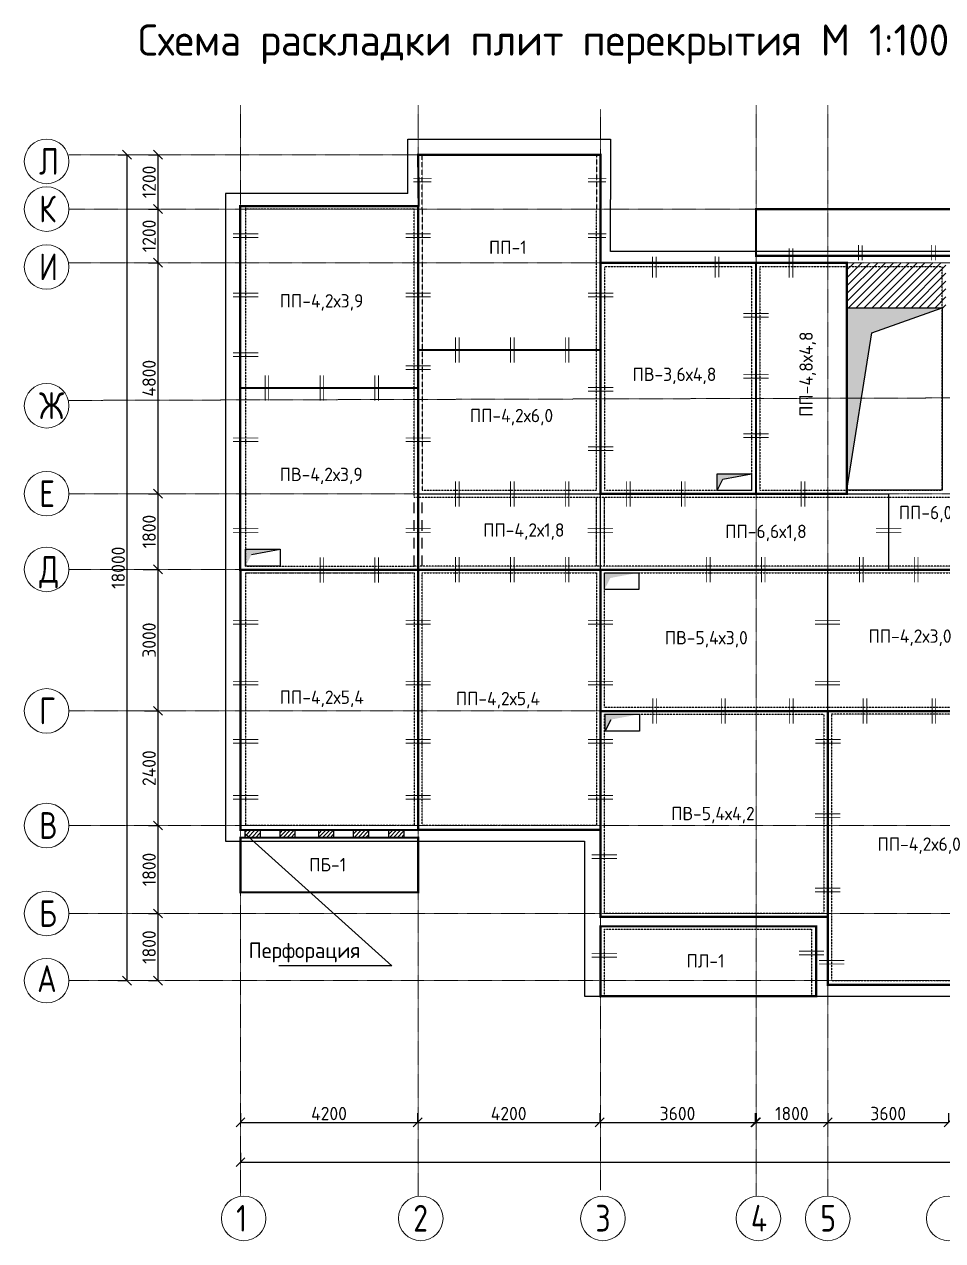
# Model space of a CAD drawing. Header units: inches. Extents: x -2431 to 214825, y 3 to 92804.
# Drawn here: x -2431 to 18181, y 40418 to 67725 of the extents above; entities that cross this region are included whole.
import ezdxf

# ---------------------------------------------------------------- set-up
doc = ezdxf.new("R2010")
doc.units = ezdxf.units.IN
doc.header["$MEASUREMENT"] = 0
for name, pattern in [('HIDDEN', [0.375, 0.25, -0.125]), ('Линия сетки', [22.225, 12.7, -3.175, 3.175, -3.175]), ('Сверху', [3.96875, 2.38125, -1.5875])]:
    doc.linetypes.add(name, pattern=pattern)
doc.layers.add('S-GRID-IDEN', color=250, linetype='Continuous', lineweight=9)
doc.layers.add('Балясины', color=7, linetype='Continuous', lineweight=9)
doc.layers.add('Фундамент', color=30, linetype='Continuous')
doc.styles.add('GOST-2.304_Type-B', font='GOST_Common.ttf')
doc.styles.get("Standard").update_dxf_attribs({"font": 'arial.ttf'})
doc.styles.add('Чертеж250', font='', dxfattribs={"height": 250})
doc.styles.add('Чертежный', font='GOST_Common.ttf', dxfattribs={"height": 150})
doc.styles.get('Чертеж250').set_extended_font_data('GOST type B')
doc.dimstyles.new('ГОСТ', dxfattribs={"dimtxt": 300, "dimasz": 200, "dimexe": 0.18, "dimexo": 0.0625, "dimgap": 50, "dimtad": 1, "dimtoh": 1, "dimdec": 0, "dimzin": 0, "dimdsep": 46, "dimtxsty": 'GOST-2.304_Type-B', "dimblk": 'OBLIQUE', "dimcen": 0.09, "dimadec": 0, "dimazin": 0, "dimtfac": 1, "dimtdec": 0, "dimtofl": 0, "dimtmove": 0, "dimatfit": 3, "dimldrblk": 'NONE', "dimfxl": 1, "dimtolj": 1, "dimtzin": 0, "dimarcsym": 0})

# ---------------------------------------------------------------- blocks, each defined once
blk = doc.blocks.new('Ось сетки - Заголовок сетки - Окружность 5 мм-117399-Уровень 3')
at = {"layer": 'S-GRID-IDEN'}
blk.add_circle((0, 0), 5, dxfattribs=at)
blk = doc.blocks.new('_Oblique')
at = {"color": 0, "linetype": 'ByBlock', "lineweight": -2}
blk.add_line((-0.5, -0.5), (0.5, 0.5), dxfattribs=at)
blk = doc.blocks.new('*D186')
at = {"color": 0, "lineweight": -2, "transparency": 16777216}
for p, q in [((2421, 43284), (2421, 43072)), ((6396, 43284), (6396, 43072)), ((2421, 43072), (6396, 43072))]:
    blk.add_line(p, q, dxfattribs=at)
at = {"layer": 'Defpoints', "color": 0, "transparency": 16777216}
for p in [(2421, 43284), (6396, 43284), (6396, 43072)]:
    blk.add_point(p, dxfattribs=at)
at = {"color": 0, "lineweight": -2, "transparency": 16777216, "xscale": 200, "yscale": 200, "zscale": 200, "rotation": 180}
blk.add_blockref('_Oblique', (2421, 43072), dxfattribs=at)
at = {"color": 0, "lineweight": -2, "transparency": 16777216, "xscale": 200, "yscale": 200, "zscale": 200}
blk.add_blockref('_Oblique', (6396, 43072), dxfattribs=at)
at = {"color": 0, "transparency": 16777216, "insert": (4408, 43272), "char_height": 300, "width": 922.94, "attachment_point": 5, "style": 'GOST-2.304_Type-B'}
blk.add_mtext('\\A1;4200', dxfattribs=at)
blk = doc.blocks.new('_None')
blk = doc.blocks.new('*D187')
at = {"color": 0, "lineweight": -2, "transparency": 16777216}
for p, q in [((6396, 43284), (6396, 43072)), ((10485, 43284), (10485, 43072)), ((6396, 43072), (10485, 43072))]:
    blk.add_line(p, q, dxfattribs=at)
at = {"layer": 'Defpoints', "color": 0, "transparency": 16777216}
for p in [(6396, 43284), (10485, 43284), (10485, 43072)]:
    blk.add_point(p, dxfattribs=at)
at = {"color": 0, "lineweight": -2, "transparency": 16777216, "xscale": 200, "yscale": 200, "zscale": 200, "rotation": 180}
blk.add_blockref('_Oblique', (6396, 43072), dxfattribs=at)
at = {"color": 0, "lineweight": -2, "transparency": 16777216, "xscale": 200, "yscale": 200, "zscale": 200}
blk.add_blockref('_Oblique', (10485, 43072), dxfattribs=at)
at = {"color": 0, "transparency": 16777216, "insert": (8440, 43272), "char_height": 300, "width": 922.94, "attachment_point": 5, "style": 'GOST-2.304_Type-B'}
blk.add_mtext('\\A1;4200', dxfattribs=at)
blk = doc.blocks.new('*D188')
at = {"color": 0, "lineweight": -2, "transparency": 16777216}
for p, q in [((10485, 43284), (10485, 43072)), ((13975, 43284), (13975, 43072)), ((10485, 43072), (13975, 43072))]:
    blk.add_line(p, q, dxfattribs=at)
at = {"layer": 'Defpoints', "color": 0, "transparency": 16777216}
for p in [(10485, 43284), (13975, 43284), (13975, 43072)]:
    blk.add_point(p, dxfattribs=at)
at = {"color": 0, "lineweight": -2, "transparency": 16777216, "xscale": 200, "yscale": 200, "zscale": 200, "rotation": 180}
blk.add_blockref('_Oblique', (10485, 43072), dxfattribs=at)
at = {"color": 0, "lineweight": -2, "transparency": 16777216, "xscale": 200, "yscale": 200, "zscale": 200}
blk.add_blockref('_Oblique', (13975, 43072), dxfattribs=at)
at = {"color": 0, "transparency": 16777216, "insert": (12230, 43272), "char_height": 300, "width": 922.94, "attachment_point": 5, "style": 'GOST-2.304_Type-B'}
blk.add_mtext('\\A1;3600', dxfattribs=at)
blk = doc.blocks.new('*D189')
at = {"color": 0, "lineweight": -2, "transparency": 16777216}
for p, q in [((13992, 43284), (13992, 43072)), ((15603, 43284), (15603, 43072)), ((13992, 43072), (15603, 43072))]:
    blk.add_line(p, q, dxfattribs=at)
at = {"layer": 'Defpoints', "color": 0, "transparency": 16777216}
for p in [(13992, 43284), (15603, 43284), (15603, 43072)]:
    blk.add_point(p, dxfattribs=at)
at = {"color": 0, "lineweight": -2, "transparency": 16777216, "xscale": 200, "yscale": 200, "zscale": 200, "rotation": 180}
blk.add_blockref('_Oblique', (13992, 43072), dxfattribs=at)
at = {"color": 0, "lineweight": -2, "transparency": 16777216, "xscale": 200, "yscale": 200, "zscale": 200}
blk.add_blockref('_Oblique', (15603, 43072), dxfattribs=at)
at = {"color": 0, "transparency": 16777216, "insert": (14797, 43272), "char_height": 300, "width": 922.94, "attachment_point": 5, "style": 'GOST-2.304_Type-B'}
blk.add_mtext('\\A1;1800', dxfattribs=at)
blk = doc.blocks.new('*D191')
at = {"color": 0, "lineweight": -2, "transparency": 16777216}
for p, q in [((15603, 43284), (15603, 43072)), ((18316, 43284), (18316, 43072)), ((15603, 43072), (18316, 43072))]:
    blk.add_line(p, q, dxfattribs=at)
at = {"layer": 'Defpoints', "color": 0, "transparency": 16777216}
for p in [(15603, 43284), (18316, 43284), (18316, 43072)]:
    blk.add_point(p, dxfattribs=at)
at = {"color": 0, "lineweight": -2, "transparency": 16777216, "xscale": 200, "yscale": 200, "zscale": 200, "rotation": 180}
blk.add_blockref('_Oblique', (15603, 43072), dxfattribs=at)
at = {"color": 0, "lineweight": -2, "transparency": 16777216, "xscale": 200, "yscale": 200, "zscale": 200}
blk.add_blockref('_Oblique', (18316, 43072), dxfattribs=at)
at = {"color": 0, "transparency": 16777216, "insert": (16959, 43272), "char_height": 300, "width": 922.94, "attachment_point": 5, "style": 'GOST-2.304_Type-B'}
blk.add_mtext('\\A1;3600', dxfattribs=at)
blk = doc.blocks.new('*D198')
at = {"color": 0, "lineweight": -2, "transparency": 16777216}
for p, q in [((2421, 42393), (2421, 42181)), ((36831, 42573), (36831, 42181)), ((2421, 42181), (36831, 42181))]:
    blk.add_line(p, q, dxfattribs=at)
at = {"layer": 'Defpoints', "color": 0, "transparency": 16777216}
for p in [(2421, 42393), (36831, 42573), (36831, 42181)]:
    blk.add_point(p, dxfattribs=at)
at = {"color": 0, "lineweight": -2, "transparency": 16777216, "xscale": 200, "yscale": 200, "zscale": 200, "rotation": 180}
blk.add_blockref('_Oblique', (2421, 42181), dxfattribs=at)
at = {"color": 0, "lineweight": -2, "transparency": 16777216, "xscale": 200, "yscale": 200, "zscale": 200}
blk.add_blockref('_Oblique', (36831, 42181), dxfattribs=at)
at = {"color": 0, "transparency": 16777216, "insert": (19626, 42381), "char_height": 300, "width": 1153.68, "attachment_point": 5, "style": 'GOST-2.304_Type-B'}
blk.add_mtext('\\A1;37200', dxfattribs=at)
blk = doc.blocks.new('*D199')
at = {"color": 0, "lineweight": -2, "transparency": 16777216}
for p, q in [((358, 47763), (571, 47763)), ((570, 46256), (570, 47763)), ((358, 46256), (571, 46256))]:
    blk.add_line(p, q, dxfattribs=at)
at = {"layer": 'Defpoints', "color": 0, "transparency": 16777216}
for p in [(358, 47763), (570, 47763), (358, 46256)]:
    blk.add_point(p, dxfattribs=at)
at = {"color": 0, "lineweight": -2, "transparency": 16777216, "xscale": 200, "yscale": 200, "zscale": 200}
for p, rotation in [((570, 47763), 90), ((570, 46256), 270)]:
    blk.add_blockref('_Oblique', p, dxfattribs=dict(at, rotation=rotation))
at = {"color": 0, "transparency": 16777216, "insert": (370, 47009), "char_height": 300, "width": 922.94, "attachment_point": 5, "rotation": 90, "style": 'GOST-2.304_Type-B'}
blk.add_mtext('\\A1;1800', dxfattribs=at)
blk = doc.blocks.new('*D200')
at = {"color": 0, "lineweight": -2, "transparency": 16777216}
for p, q in [((358, 52312), (571, 52312)), ((570, 49738), (570, 52312)), ((358, 49738), (571, 49738))]:
    blk.add_line(p, q, dxfattribs=at)
at = {"layer": 'Defpoints', "color": 0, "transparency": 16777216}
for p in [(358, 52312), (570, 52312), (358, 49738)]:
    blk.add_point(p, dxfattribs=at)
at = {"color": 0, "lineweight": -2, "transparency": 16777216, "xscale": 200, "yscale": 200, "zscale": 200}
for p, rotation in [((570, 52312), 90), ((570, 49738), 270)]:
    blk.add_blockref('_Oblique', p, dxfattribs=dict(at, rotation=rotation))
at = {"color": 0, "transparency": 16777216, "insert": (370, 51025), "char_height": 300, "width": 922.94, "attachment_point": 5, "rotation": 90, "style": 'GOST-2.304_Type-B'}
blk.add_mtext('\\A1;2400', dxfattribs=at)
blk = doc.blocks.new('*D201')
at = {"color": 0, "lineweight": -2, "transparency": 16777216}
for p, q in [((358, 49738), (571, 49738)), ((570, 47763), (570, 49738)), ((358, 47763), (571, 47763))]:
    blk.add_line(p, q, dxfattribs=at)
at = {"layer": 'Defpoints', "color": 0, "transparency": 16777216}
for p in [(358, 49738), (570, 49738), (358, 47763)]:
    blk.add_point(p, dxfattribs=at)
at = {"color": 0, "lineweight": -2, "transparency": 16777216, "xscale": 200, "yscale": 200, "zscale": 200}
for p, rotation in [((570, 49738), 90), ((570, 47763), 270)]:
    blk.add_blockref('_Oblique', p, dxfattribs=dict(at, rotation=rotation))
at = {"color": 0, "transparency": 16777216, "insert": (370, 48751), "char_height": 300, "width": 922.94, "attachment_point": 5, "rotation": 90, "style": 'GOST-2.304_Type-B'}
blk.add_mtext('\\A1;1800', dxfattribs=at)
blk = doc.blocks.new('*D202')
at = {"color": 0, "lineweight": -2, "transparency": 16777216}
for p, q in [((358, 57188), (571, 57188)), ((570, 55488), (570, 57188)), ((268, 55488), (571, 55488))]:
    blk.add_line(p, q, dxfattribs=at)
at = {"layer": 'Defpoints', "color": 0, "transparency": 16777216}
for p in [(358, 57188), (570, 57188), (268, 55488)]:
    blk.add_point(p, dxfattribs=at)
at = {"color": 0, "lineweight": -2, "transparency": 16777216, "xscale": 200, "yscale": 200, "zscale": 200}
for p, rotation in [((570, 57188), 90), ((570, 55488), 270)]:
    blk.add_blockref('_Oblique', p, dxfattribs=dict(at, rotation=rotation))
at = {"color": 0, "transparency": 16777216, "insert": (370, 56338), "char_height": 300, "width": 922.94, "attachment_point": 5, "rotation": 90, "style": 'GOST-2.304_Type-B'}
blk.add_mtext('\\A1;1800', dxfattribs=at)
blk = doc.blocks.new('*D203')
at = {"color": 0, "lineweight": -2, "transparency": 16777216}
for p, q in [((358, 62373), (571, 62373)), ((570, 57188), (570, 62373)), ((358, 57188), (571, 57188))]:
    blk.add_line(p, q, dxfattribs=at)
at = {"layer": 'Defpoints', "color": 0, "transparency": 16777216}
for p in [(358, 62373), (570, 62373), (358, 57188)]:
    blk.add_point(p, dxfattribs=at)
at = {"color": 0, "lineweight": -2, "transparency": 16777216, "xscale": 200, "yscale": 200, "zscale": 200}
for p, rotation in [((570, 62373), 90), ((570, 57188), 270)]:
    blk.add_blockref('_Oblique', p, dxfattribs=dict(at, rotation=rotation))
at = {"color": 0, "transparency": 16777216, "insert": (370, 59780), "char_height": 300, "width": 922.94, "attachment_point": 5, "rotation": 90, "style": 'GOST-2.304_Type-B'}
blk.add_mtext('\\A1;4800', dxfattribs=at)
blk = doc.blocks.new('*D204')
at = {"color": 0, "lineweight": -2, "transparency": 16777216}
for p, q in [((358, 63577), (571, 63577)), ((570, 62373), (570, 63577)), ((358, 62373), (571, 62373))]:
    blk.add_line(p, q, dxfattribs=at)
at = {"layer": 'Defpoints', "color": 0, "transparency": 16777216}
for p in [(358, 63577), (570, 63577), (358, 62373)]:
    blk.add_point(p, dxfattribs=at)
at = {"color": 0, "lineweight": -2, "transparency": 16777216, "xscale": 200, "yscale": 200, "zscale": 200}
for p, rotation in [((570, 63577), 90), ((570, 62373), 270)]:
    blk.add_blockref('_Oblique', p, dxfattribs=dict(at, rotation=rotation))
at = {"color": 0, "transparency": 16777216, "insert": (370, 62975), "char_height": 300, "width": 922.94, "attachment_point": 5, "rotation": 90, "style": 'GOST-2.304_Type-B'}
blk.add_mtext('\\A1;1200', dxfattribs=at)
blk = doc.blocks.new('*D205')
at = {"color": 0, "lineweight": -2, "transparency": 16777216}
for p, q in [((358, 64796), (571, 64796)), ((570, 63577), (570, 64796)), ((358, 63577), (571, 63577))]:
    blk.add_line(p, q, dxfattribs=at)
at = {"layer": 'Defpoints', "color": 0, "transparency": 16777216}
for p in [(358, 64796), (570, 64796), (358, 63577)]:
    blk.add_point(p, dxfattribs=at)
at = {"color": 0, "lineweight": -2, "transparency": 16777216, "xscale": 200, "yscale": 200, "zscale": 200}
for p, rotation in [((570, 64796), 90), ((570, 63577), 270)]:
    blk.add_blockref('_Oblique', p, dxfattribs=dict(at, rotation=rotation))
at = {"color": 0, "transparency": 16777216, "insert": (370, 64187), "char_height": 300, "width": 922.94, "attachment_point": 5, "rotation": 90, "style": 'GOST-2.304_Type-B'}
blk.add_mtext('\\A1;1200', dxfattribs=at)
blk = doc.blocks.new('*D206')
at = {"color": 0, "lineweight": -2, "transparency": 16777216}
for p, q in [((-336, 64796), (-124, 64796)), ((-124, 46256), (-124, 64796)), ((-336, 46256), (-124, 46256))]:
    blk.add_line(p, q, dxfattribs=at)
at = {"layer": 'Defpoints', "color": 0, "transparency": 16777216}
for p in [(-336, 64796), (-124, 64796), (-336, 46256)]:
    blk.add_point(p, dxfattribs=at)
at = {"color": 0, "lineweight": -2, "transparency": 16777216, "xscale": 200, "yscale": 200, "zscale": 200}
for p, rotation in [((-124, 64796), 90), ((-124, 46256), 270)]:
    blk.add_blockref('_Oblique', p, dxfattribs=dict(at, rotation=rotation))
at = {"color": 0, "transparency": 16777216, "insert": (-324, 55526), "char_height": 300, "width": 1153.68, "attachment_point": 5, "rotation": 90, "style": 'GOST-2.304_Type-B'}
blk.add_mtext('\\A1;18000', dxfattribs=at)
blk = doc.blocks.new('*D207')
at = {"color": 0, "lineweight": -2, "transparency": 16777216}
for p, q in [((236, 55488), (571, 55488)), ((570, 52312), (570, 55488)), ((268, 52312), (571, 52312))]:
    blk.add_line(p, q, dxfattribs=at)
at = {"layer": 'Defpoints', "color": 0, "transparency": 16777216}
for p in [(236, 55488), (570, 55488), (268, 52312)]:
    blk.add_point(p, dxfattribs=at)
at = {"color": 0, "lineweight": -2, "transparency": 16777216, "xscale": 200, "yscale": 200, "zscale": 200}
for p, rotation in [((570, 55488), 90), ((570, 52312), 270)]:
    blk.add_blockref('_Oblique', p, dxfattribs=dict(at, rotation=rotation))
at = {"color": 0, "transparency": 16777216, "insert": (370, 53900), "char_height": 300, "width": 922.94, "attachment_point": 5, "rotation": 90, "style": 'GOST-2.304_Type-B'}
blk.add_mtext('\\A1;3000', dxfattribs=at)

msp = doc.modelspace()

# ---------------------------------------------------------------- hatches: boundary and pattern name
h = msp.add_hatch()
h.set_pattern_fill('ANSI31', color=256, scale=1000)
h.set_pattern_definition([(45, (-6289.9, 39006.24), (-88.38835, 88.38835), [])])
h.paths.add_polyline_path([(18170.39407, 62277.26653), (16031.1292, 62277.26653), (16031.1292, 61361.9838), (18170.39407, 61361.9838)], flags=17)
h.paths.add_polyline_path([(18255.74961, 62372.57606), (16031.1292, 62372.57606), (16031.1292, 62277.26653), (18170.39407, 62277.26653), (18170.39407, 61361.9838), (18255.74961, 61361.9838)])
h = msp.add_hatch(color=256)
h.dxf.hatch_style = 1
h.paths.add_polyline_path([(18170.39407, 61361.9838), (16031.1292, 61361.9838), (16031.1292, 57263.02832), (16595.25125, 60798.48086)])
h = msp.add_hatch(color=256)
h.dxf.hatch_style = 1
h.paths.add_polyline_path([(13891.55929, 57634.47074), (13118.85967, 57634.47074), (13118.85967, 57256.36818), (13250.7329, 57514.4816)])
h = msp.add_hatch(color=256)
h.dxf.hatch_style = 1
h.paths.add_polyline_path([(3309.25066, 55941.13088), (2536.55104, 55941.13088), (2536.55104, 55563.02832), (2668.42427, 55821.14174)])
h = msp.add_hatch(color=256)
h.dxf.hatch_style = 1
h.paths.add_polyline_path([(11362.86741, 55414.6755), (10590.16779, 55414.6755), (10590.16779, 55036.57294), (10722.04102, 55294.68636)])
h = msp.add_hatch(color=256)
h.dxf.hatch_style = 1
h.paths.add_polyline_path([(11378.93438, 52237.14543), (10606.23476, 52237.14543), (10606.23476, 51859.04286), (10738.10799, 52117.15628)])
h = msp.add_hatch()
h.set_pattern_fill('ANSI31', color=256, scale=500)
h.set_pattern_definition([(45, (-6289.895, 39006.243), (-44.19417, 44.19417), [])])
h.paths.add_polyline_path([(2860.46401, 49638.36906), (2526.68451, 49638.36906), (2526.68451, 49464.85953), (2860.46401, 49464.85953)])
h.paths.add_polyline_path([(3642.68014, 49638.36906), (3308.90065, 49638.36906), (3308.90065, 49464.85953), (3642.68014, 49464.85953)])
h.paths.add_polyline_path([(4511.52609, 49638.36906), (4177.7466, 49638.36906), (4177.7466, 49464.85953), (4511.52609, 49464.85953)])
h.paths.add_polyline_path([(5293.74223, 49638.36906), (4959.96273, 49638.36906), (4959.96273, 49464.85953), (5293.74223, 49464.85953)])
h.paths.add_polyline_path([(6086.84459, 49638.36906), (5753.06509, 49638.36906), (5753.06509, 49464.85953), (6086.84459, 49464.85953)])

# ---------------------------------------------------------------- linework, layer by layer
at = {"linetype": 'Сверху', "ltscale": 2}
msp.add_line((7685.01469, 64795.75543), (9226.11924, 64795.75543), dxfattribs=at)
for p, q in [((2086.55104, 63927.26653), (2086.55104, 55581.22637)), ((2415.60719, 63643.16351), (2413.51084, 59560.16405)), ((6408.31955, 63643.25191), (6408.31955, 57182.59308)), ((13991.60307, 57182.59308), (13991.60307, 62372.57606)), ((16595.25125, 60798.48086), (18170.39407, 61361.9838)), ((16031.1292, 57263.02832), (16595.25125, 60798.48086)), ((13250.7329, 57514.4816), (13891.55929, 57634.47074)), ((13118.85967, 57256.36818), (13250.7329, 57514.4816)), ((6408.31955, 57182.59308), (10502.21028, 57182.59308)), ((6408.31955, 57182.59308), (11688.31955, 57182.59308)), ((11688.31955, 57182.59308), (16968.31955, 57182.59308)), ((16031.1292, 57182.59308), (13991.60307, 57182.59308)), ((2668.42427, 55821.14174), (3309.25066, 55941.13088)), ((2086.55104, 55581.22637), (2086.55104, 49388.02832)), ((10606.23476, 51859.04286), (10738.10799, 52117.15628)), ((2526.68451, 49551.61429), (5820.58559, 46586.78843)), ((2086.55104, 49388.02832), (10140.16779, 49388.02832)), ((2420.93194, 49388.02832), (2420.93194, 48238.13561)), ((6408.31955, 48238.13561), (6408.31955, 49388.02832)), ((10140.16779, 49388.02832), (10140.16779, 45905.89953)), ((2420.93194, 48238.13561), (6408.31955, 48238.13561)), ((5820.58559, 46586.78843), (3279.28318, 46586.78843)), ((10140.16779, 45905.89953), (10590.16779, 45905.89953))]:
    msp.add_line(p, q)
at = {"linetype": 'Линия сетки', "ltscale": 0.05}
for p, q in [((2420.93194, 63643.16351), (2420.93194, 49638.36906)), ((6408.31955, 63643.16351), (6408.31955, 49638.36906)), ((28801.97248, 55488.02832), (2415.60719, 55488.02832))]:
    msp.add_line(p, q, dxfattribs=at)
at = {"linetype": 'Сверху'}
for p, q in [((6321.55104, 63577.26653), (2536.55104, 63577.26653)), ((10410.16779, 57263.02832), (10410.16779, 63577.26653)), ((6501.55104, 57263.02832), (10410.16779, 57263.02832)), ((2536.55104, 55413.02832), (2536.55104, 49738.02832)), ((6321.63854, 55413.02832), (6321.55104, 49738.02832)), ((6321.55104, 49738.02832), (2536.55104, 49738.02832))]:
    msp.add_line(p, q, dxfattribs=at)
at = {"linetype": 'HIDDEN'}
msp.add_line((6501.55104, 63577.26653), (6501.55104, 57263.02832), dxfattribs=at)
at = {"linetype": 'Сверху', "ltscale": 0.03}
msp.add_line((2536.55104, 55413.02832), (6321.63854, 55413.02832), dxfattribs=at)
for points in [[(6174.5802, 63927.26653), (6174.5802, 65145.75543), (10727.12985, 65145.75543), (10727.12985, 63789.71956)], [(19606.03725, 62627.26653), (10727.12985, 62627.26653), (10727.12985, 63789.71956)], [(15236.99916, 45905.89953), (19606.03725, 45905.89953)]]:
    msp.add_lwpolyline(points)
for points, const_width in [([(6420.79203, 63630.69103), (6408.31955, 64795.75543), (10501.38942, 64795.75543), (10502.21028, 63643.25191)], 50), ([(6297.53736, 64267.16377), (6708.75238, 64267.16377)], 20), ([(6297.53736, 64186.51098), (6705.56472, 64186.51098)], 20), ([(10218.36316, 64267.16377), (10629.57818, 64267.16377)], 20), ([(10218.36316, 64186.51098), (10626.39051, 64186.51098)], 20), ([(10502.21028, 57182.59308), (10502.21028, 63643.25191)], 50), ([(2252.70392, 63020.33283), (2820.39816, 63020.33283)], 20), ([(2252.70392, 62939.68005), (2820.39816, 62939.68005)], 20), ([(6124.47243, 63020.33283), (6692.16667, 63020.33283)], 20), ([(6124.47243, 62939.68005), (6692.16667, 62939.68005)], 20), ([(10218.36316, 63020.33283), (10629.57818, 63020.33283)], 20), ([(10218.36316, 62939.68005), (10626.39051, 62939.68005)], 20), ([(14735.46931, 62696.77611), (14735.46931, 62035.79562)], 20), ([(14816.12209, 62696.77611), (14816.12209, 62038.0392)], 20), ([(16292.44191, 62767.94249), (16292.44191, 62424.63425)], 20), ([(16373.09469, 62763.45608), (16373.09469, 62422.8402)], 20), ([(17935.09909, 62767.94249), (17935.09909, 62422.9002)], 20), ([(18015.75187, 62763.45608), (18015.75187, 62422.9002)], 20), ([(11669.45593, 62510.2665), (11669.45593, 62034.6742)], 20), ([(11750.10872, 62505.78008), (11750.10872, 62036.91779)], 20), ([(13076.51593, 62515.06268), (13076.51593, 62039.47039)], 20), ([(13157.16871, 62510.57627), (13157.16871, 62041.71397)], 20), ([(16031.1292, 61361.9838), (16031.1292, 62372.57606)], 50), ([(2252.70392, 61690.12407), (2820.39816, 61690.12407)], 20), ([(2252.70392, 61609.47129), (2820.39816, 61609.47129)], 20), ([(6124.47243, 61690.12407), (6692.16667, 61690.12407)], 20), ([(6124.47243, 61609.47129), (6692.16667, 61609.47129)], 20), ([(10218.36316, 61690.12407), (10786.0574, 61690.12407)], 20), ([(10218.36316, 61609.47129), (10786.0574, 61609.47129)], 20), ([(13707.75595, 61231.62589), (14275.45019, 61231.62589)], 20), ([(13707.75595, 61150.97311), (14275.45019, 61150.97311)], 20), ([(7247.38387, 60129.07537), (7247.38387, 60696.76962)], 20), ([(7328.03665, 60129.07537), (7328.03665, 60696.76962)], 20), ([(8480.74933, 60129.07537), (8480.74933, 60696.76962)], 20), ([(8561.40211, 60129.07537), (8561.40211, 60696.76962)], 20), ([(9710.81369, 60129.07537), (9710.81369, 60696.76962)], 20), ([(9791.46647, 60129.07537), (9791.46647, 60696.76962)], 20), ([(2252.70392, 60349.68375), (2820.39816, 60349.68375)], 20), ([(6408.31955, 57182.59308), (6408.31955, 60412.92249), (10502.21028, 60412.92249)], 50), ([(2252.70392, 60269.03097), (2820.39816, 60269.03097)], 20), ([(2973.28253, 59276.31693), (2973.28253, 59844.01117)], 20), ([(3053.93532, 59276.31693), (3053.93532, 59844.01117)], 20), ([(4206.64799, 59276.31693), (4206.64799, 59844.01117)], 20), ([(4287.30077, 59276.31693), (4287.30077, 59844.01117)], 20), ([(5436.71235, 59276.31693), (5436.71235, 59844.01117)], 20), ([(5517.36513, 59276.31693), (5517.36513, 59844.01117)], 20), ([(6124.47243, 60057.28297), (6692.16667, 60057.28297)], 20), ([(6124.47243, 59976.63019), (6692.16667, 59976.63019)], 20), ([(13707.75595, 59860.0927), (14275.45019, 59860.0927)], 20), ([(2413.51084, 59560.16405), (6408.31955, 59560.16405)], 50), ([(10218.36316, 59569.42197), (10786.0574, 59569.42197)], 20), ([(13707.75595, 59779.43991), (14275.45019, 59779.43991)], 20), ([(10218.36316, 59488.76919), (10786.0574, 59488.76919)], 20), ([(2252.70392, 58437.90637), (2820.39816, 58437.90637)], 20), ([(6124.47243, 58437.90637), (6692.16667, 58437.90637)], 20), ([(13707.75595, 58529.88394), (14275.45019, 58529.88394)], 20), ([(13707.75595, 58449.23116), (14275.45019, 58449.23116)], 20), ([(2252.70392, 58357.25359), (2820.39816, 58357.25359)], 20), ([(6124.47243, 58357.25359), (6692.16667, 58357.25359)], 20), ([(10218.36316, 58239.21322), (10786.0574, 58239.21322)], 20), ([(10218.36316, 58158.56043), (10786.0574, 58158.56043)], 20), ([(7247.38387, 56898.74596), (7247.38387, 57466.4402)], 20), ([(7328.03665, 56898.74596), (7328.03665, 57466.4402)], 20), ([(8480.74933, 56898.74596), (8480.74933, 57466.4402)], 20), ([(8561.40211, 56898.74596), (8561.40211, 57466.4402)], 20), ([(9710.81369, 56898.74596), (9710.81369, 57466.4402)], 20), ([(9791.46647, 56898.74596), (9791.46647, 57466.4402)], 20), ([(11088.13379, 56898.74596), (11088.13379, 57466.4402)], 20), ([(11168.78658, 56898.74596), (11168.78658, 57466.4402)], 20), ([(12318.19816, 56898.74596), (12318.19816, 57466.4402)], 20), ([(12398.85094, 56898.74596), (12398.85094, 57466.4402)], 20), ([(15006.36844, 56898.74596), (15006.36844, 57466.4402)], 20), ([(15087.02123, 56898.74596), (15087.02123, 57466.4402)], 20), ([(10496.93438, 57182.59308), (10496.93438, 55476.31351)], 30), ([(16031.1292, 57188.02832), (13991.60307, 57182.59308)], 50), ([(16968.31955, 57182.59308), (16968.31955, 55483.23147)], 30), ([(2252.70392, 56401.68541), (2820.39816, 56401.68541)], 20), ([(2252.70392, 56321.03263), (2820.39816, 56321.03263)], 20), ([(6124.47243, 56401.68541), (6692.16667, 56401.68541)], 20), ([(6124.47243, 56321.03263), (6692.16667, 56321.03263)], 20), ([(10213.08726, 56401.68541), (10780.7815, 56401.68541)], 20), ([(10213.08726, 56321.03263), (10780.7815, 56321.03263)], 20), ([(16684.47243, 56401.68541), (17252.16667, 56401.68541)], 20), ([(16684.47243, 56321.03263), (17252.16667, 56321.03263)], 20), ([(4206.64799, 55192.46639), (4206.64799, 55760.16063)], 20), ([(4287.30077, 55192.46639), (4287.30077, 55760.16063)], 20), ([(5436.71235, 55192.46639), (5436.71235, 55760.16063)], 20), ([(5517.36513, 55192.46639), (5517.36513, 55760.16063)], 20), ([(7247.38387, 55199.38435), (7247.38387, 55767.07859)], 20), ([(7328.03665, 55199.38435), (7328.03665, 55767.07859)], 20), ([(8480.74933, 55199.38435), (8480.74933, 55767.07859)], 20), ([(8561.40211, 55199.38435), (8561.40211, 55767.07859)], 20), ([(9710.81369, 55199.38435), (9710.81369, 55767.07859)], 20), ([(9791.46647, 55199.38435), (9791.46647, 55767.07859)], 20), ([(12883.52123, 55199.38435), (12883.52123, 55767.07859)], 20), ([(12964.17402, 55199.38435), (12964.17402, 55767.07859)], 20), ([(14113.5856, 55199.38435), (14113.5856, 55767.07859)], 20), ([(14194.23838, 55199.38435), (14194.23838, 55767.07859)], 20), ([(16316.2101, 55199.38435), (16316.2101, 55767.07859)], 20), ([(16396.86288, 55199.38435), (16396.86288, 55767.07859)], 20), ([(17546.27446, 55199.38435), (17546.27446, 55767.07859)], 20), ([(17626.92725, 55199.38435), (17626.92725, 55767.07859)], 20), ([(15596.69207, 55476.31351), (15596.69207, 52306.3775)], 30), ([(2252.70392, 54336.65646), (2820.39816, 54336.65646)], 20), ([(6124.47243, 54336.65646), (6692.16667, 54336.65646)], 20), ([(10217.5423, 54336.65646), (10785.23654, 54336.65646)], 20), ([(15312.84495, 54336.65646), (15880.53919, 54336.65646)], 20), ([(2252.70392, 54256.00368), (2820.39816, 54256.00368)], 20), ([(6124.47243, 54256.00368), (6692.16667, 54256.00368)], 20), ([(10217.5423, 54256.00368), (10785.23654, 54256.00368)], 20), ([(15312.84495, 54256.00368), (15880.53919, 54256.00368)], 20), ([(2252.70392, 52976.05853), (2820.39816, 52976.05853)], 20), ([(6124.47243, 52976.05853), (6692.16667, 52976.05853)], 20), ([(10217.5423, 52976.05853), (10785.23654, 52976.05853)], 20), ([(15312.84495, 52976.05853), (15880.53919, 52976.05853)], 20), ([(2252.70392, 52895.40575), (2820.39816, 52895.40575)], 20), ([(6124.47243, 52895.40575), (6692.16667, 52895.40575)], 20), ([(10217.5423, 52895.40575), (10785.23654, 52895.40575)], 20), ([(15312.84495, 52895.40575), (15880.53919, 52895.40575)], 20), ([(11673.62136, 52022.53038), (11673.62136, 52590.22462)], 20), ([(11754.27414, 52022.53038), (11754.27414, 52590.22462)], 20), ([(13221.12805, 52022.53038), (13221.12805, 52590.22462)], 20), ([(13301.78083, 52022.53038), (13301.78083, 52590.22462)], 20), ([(14747.24029, 52022.53038), (14747.24029, 52590.22462)], 20), ([(14827.89307, 52022.53038), (14827.89307, 52590.22462)], 20), ([(16397.34011, 52022.53038), (16397.34011, 52590.22462)], 20), ([(16477.99289, 52022.53038), (16477.99289, 52590.22462)], 20), ([(17944.8468, 52022.53038), (17944.8468, 52590.22462)], 20), ([(18025.49959, 52022.53038), (18025.49959, 52590.22462)], 20), ([(2252.70392, 51667.79158), (2820.39816, 51667.79158)], 20), ([(6124.47243, 51667.79158), (6692.16667, 51667.79158)], 20), ([(10217.5423, 51667.79158), (10785.23654, 51667.79158)], 20), ([(15321.01264, 51667.79158), (15888.70688, 51667.79158)], 20), ([(2252.70392, 51587.13879), (2820.39816, 51587.13879)], 20), ([(6124.47243, 51587.13879), (6692.16667, 51587.13879)], 20), ([(10217.5423, 51587.13879), (10785.23654, 51587.13879)], 20), ([(15321.01264, 51587.13879), (15888.70688, 51587.13879)], 20), ([(2252.70392, 50411.85523), (2820.39816, 50411.85523)], 20), ([(2252.70392, 50331.20244), (2820.39816, 50331.20244)], 20), ([(6124.47243, 50411.85523), (6692.16667, 50411.85523)], 20), ([(6124.47243, 50331.20244), (6692.16667, 50331.20244)], 20), ([(10217.5423, 50411.85523), (10785.23654, 50411.85523)], 20), ([(10217.5423, 50331.20244), (10785.23654, 50331.20244)], 20), ([(15318.87339, 50002.63135), (15886.56763, 50002.63135)], 20), ([(15318.87339, 49921.97857), (15886.56763, 49921.97857)], 20), ([(10306.32067, 49079.43855), (10874.01491, 49079.43855)], 20), ([(10306.32067, 48998.78577), (10874.01491, 48998.78577)], 20), ([(15318.87339, 48331.0394), (15886.56763, 48331.0394)], 20), ([(15318.87339, 48250.38662), (15886.56763, 48250.38662)], 20), ([(10306.32067, 46861.76661), (10874.01491, 46861.76661)], 20), ([(10306.32067, 46781.11383), (10874.01491, 46781.11383)], 20), ([(14953.15204, 46917.81108), (15520.84628, 46917.81108)], 20), ([(14953.15204, 46837.1583), (15520.84628, 46837.1583)], 20), ([(15403.15204, 46709.50595), (15970.84628, 46709.50595)], 20), ([(15403.15204, 46628.85317), (15970.84628, 46628.85317)], 20)]:
    msp.add_lwpolyline(points, dxfattribs=dict(const_width=const_width))
at = {"linetype": 'HIDDEN'}
msp.add_lwpolyline([(6501.55104, 63577.26653), (6501.55104, 64795.75543), (10410.16779, 64795.75543), (10410.16779, 63577.26653)], dxfattribs=at)
at = {"ltscale": 100}
msp.add_lwpolyline([(6174.5802, 63927.26653), (2086.55104, 63927.26653)], dxfattribs=at)
at = {"const_width": 50}
for points in [[(6408.31955, 63643.16351), (2415.60719, 63643.16351), (2415.60719, 55476.31351), (6408.31955, 55476.31351)], [(13991.60307, 62529.02493), (19606.03725, 62529.02493), (19606.03725, 63577.26653), (13991.60307, 63577.26653)], [(10502.21028, 57182.59308), (13991.60307, 57182.59308), (13991.60307, 62372.57606), (10502.21028, 62372.57606)], [(13991.60307, 62372.57606), (16031.1292, 62372.57606), (16031.1292, 57182.59308), (13991.60307, 57182.59308)], [(6408.31955, 55476.31351), (2420.93194, 55476.31351), (2420.93194, 49638.36906), (6408.31955, 49638.36906)], [(6408.31955, 55476.31351), (10501.38942, 55476.31351), (10501.38942, 49639.63631), (6408.31955, 49639.63631)], [(10501.38942, 55476.31351), (19605.07864, 55476.31351), (19605.07864, 52306.3775), (10501.38942, 52306.3775)], [(10501.38942, 52306.3775), (15602.72051, 52306.3775), (15602.72051, 47686.87371), (10501.38942, 47686.87371)], [(15602.72051, 52306.3775), (19608.1765, 52306.3775), (19608.1765, 46159.50743), (15602.72051, 46159.50743)], [(2420.93194, 49464.85953), (6408.31955, 49464.85953), (6408.31955, 48238.13561), (2420.93194, 48238.13561)], [(10498.97425, 47475.70904), (15343.97641, 47475.70904), (15343.97641, 45905.89953), (10498.97425, 45905.89953)]]:
    msp.add_lwpolyline(points, close=True, dxfattribs=at)
at = {"linetype": 'Сверху'}
for points in [[(2536.55104, 63659.06848), (2536.55104, 63577.26653), (2536.55104, 55563.02832), (6321.55104, 55563.02832), (6321.55104, 55563.02832)], [(6321.55104, 57113.02832), (6321.55104, 63577.26653)], [(6321.55104, 57113.02832), (19606.03725, 57113.02832)], [(19606.03725, 55563.02832), (6321.55104, 55563.02832), (6321.55104, 55563.02832)], [(10590.16779, 45905.89953), (10590.16779, 47413.02832), (15236.99916, 47413.02832), (15236.99916, 45905.89953)]]:
    msp.add_lwpolyline(points, dxfattribs=at)
for points in [[(13900.16779, 62277.26653), (10590.16779, 62277.26653), (10590.16779, 57263.02832), (13900.16779, 57263.02832)], [(18170.39407, 62277.26653), (14080.16779, 62277.26653), (14080.16779, 57263.02832), (18170.39407, 57263.02832)], [(6501.55104, 55413.02832), (10410.16779, 55413.02832), (10410.16779, 49738.02832), (6501.55104, 49738.02832)], [(10590.16779, 55413.02832), (19516.03725, 55413.02832), (19516.03725, 52387.14543), (10590.16779, 52387.14543)], [(10590.16779, 52237.14543), (15513.84425, 52237.14543), (15513.84425, 47763.02832), (10590.16779, 47763.02832)], [(19516.03725, 52237.14543), (15686.99916, 52237.14543), (15686.99916, 46255.89953), (19516.03725, 46255.89953)]]:
    msp.add_lwpolyline(points, close=True, dxfattribs=at)
for points in [[(16031.1292, 61361.9838), (18170.39407, 61361.9838), (18170.39407, 57263.02832), (16031.1292, 57263.02832)], [(13118.85967, 57634.47074), (13891.55929, 57634.47074), (13891.55929, 57256.36818), (13118.85967, 57256.36818)], [(2536.55104, 55941.13088), (3309.25066, 55941.13088), (3309.25066, 55563.02832), (2536.55104, 55563.02832)], [(10590.16779, 55413.02832), (11362.86741, 55413.02832), (11362.86741, 55034.92576), (10590.16779, 55034.92576)], [(10606.23476, 52237.14543), (11378.93438, 52237.14543), (11378.93438, 51859.04286), (10606.23476, 51859.04286)], [(2526.68451, 49638.36906), (2860.46401, 49638.36906), (2860.46401, 49464.85953), (2526.68451, 49464.85953)], [(3308.90065, 49638.36906), (3642.68014, 49638.36906), (3642.68014, 49464.85953), (3308.90065, 49464.85953)], [(4177.7466, 49638.36906), (4511.52609, 49638.36906), (4511.52609, 49464.85953), (4177.7466, 49464.85953)], [(4959.96273, 49638.36906), (5293.74223, 49638.36906), (5293.74223, 49464.85953), (4959.96273, 49464.85953)], [(5753.06509, 49638.36906), (6086.84459, 49638.36906), (6086.84459, 49464.85953), (5753.06509, 49464.85953)]]:
    msp.add_lwpolyline(points, close=True)
at = {"linetype": 'Сверху', "ltscale": 100}
for points in [[(6321.55104, 55563.02832), (6321.66475, 57113.02832)], [(6501.55104, 55563.02832), (6501.55104, 57113.02832)]]:
    msp.add_lwpolyline(points, dxfattribs=at)
at = {"linetype": 'Сверху', "ltscale": 0.7}
for points in [[(10411.21569, 55563.02832), (10411.3294, 57113.02832)], [(10591.21569, 55563.02832), (10591.21569, 57113.02832)]]:
    msp.add_lwpolyline(points, dxfattribs=at)
at = {"layer": 'Балясины', "color": 254, "linetype": 'Линия сетки'}
for p, q in [((2420.93194, 65911.56595), (2420.93194, 49464.85953)), ((6408.31955, 65911.56595), (6408.31955, 64014.03504)), ((10501.38942, 65814.77602), (10501.38942, 41547.40592)), ((13991.60307, 65911.56595), (13991.60307, 45905.89953)), ((15602.72051, 65911.56595), (15602.72051, 62627.26653)), ((7190.03994, 64795.75543), (-1431.06566, 64795.75543)), ((6408.31955, 64014.03504), (6408.31955, 41414.43747)), ((2086.55104, 63577.26653), (-1431.06566, 63577.26653)), ((40485.37684, 63577.26653), (2086.55104, 63577.26653)), ((15602.72051, 62627.26653), (15602.72051, 41417.92508)), ((37596.04752, 62372.57606), (-1431.06566, 62372.57606)), ((40485.37684, 59400.1954), (-1431.06566, 59281.27638)), ((2086.55104, 57188.02832), (-1431.06566, 57188.02832)), ((40218.92314, 57188.02832), (2086.55104, 57188.02832)), ((37596.04752, 55488.02832), (-1431.06566, 55488.02832)), ((2086.55104, 52312.14543), (-1431.06566, 52312.14543)), ((40485.37684, 52312.14543), (2086.55104, 52312.14543)), ((37596.04752, 49738.02832), (-1431.06566, 49738.02832)), ((2420.93194, 49464.85953), (2420.93194, 41417.92508)), ((10140.16779, 47763.02832), (-1431.06566, 47763.02832)), ((40485.37684, 47763.02832), (10140.16779, 47763.02832)), ((29535.29941, 46255.89953), (-1431.06566, 46255.89953)), ((13991.60307, 45905.89953), (13991.60307, 41417.92508))]:
    msp.add_line(p, q, dxfattribs=at)
at = {"layer": 'Балясины', "color": 254, "linetype": 'Линия сетки', "ltscale": 100}
msp.add_line((10501.38942, 65814.77602), (10501.38942, 65814.77602), dxfattribs=at)

# ---------------------------------------------------------------- block references
at = {"xscale": 99.99999999999993, "yscale": 99.99999999999993, "zscale": 99.99999999999993, "rotation": 89.99999999999982}
msp.add_blockref('Ось сетки - Заголовок сетки - Окружность 5 мм-117399-Уровень 3', (-1931.06566, 59161.27638), dxfattribs=at)
at = {"layer": 'Балясины', "xscale": 99.99999999999993, "yscale": 99.99999999999993, "zscale": 99.99999999999993}
for p, rotation in [((-1931.06566, 64647.26653), 89.99999999999982), ((-1931.06566, 63577.26653), 89.99999999999982), ((-1931.06566, 62277.26653), 89.99999999999982), ((-1931.06566, 57188.02832), 89.99999999999982), ((-1931.06566, 55488.02832), 89.99999999999982), ((-1931.06566, 52312.14543), 89.99999999999982), ((-1931.06566, 49738.02832), 89.99999999999982), ((-1931.06566, 47763.02832), 89.99999999999982), ((-1931.06566, 46255.89953), 89.99999999999982), ((2492.27239, 40917.92508), 180), ((6467.27239, 40917.92508), 180), ((10555.88914, 40917.92508), 180), ((14045.88914, 40917.92508), 180), ((15602.72051, 40917.92508), 180), ((18316.11541, 40917.92508), 180)]:
    msp.add_blockref('Ось сетки - Заголовок сетки - Окружность 5 мм-117399-Уровень 3', p, dxfattribs=dict(at, rotation=rotation))

# ---------------------------------------------------------------- texts
for s, height, style, p in [('Схема раскладки плит перекрытия М 1:100', 700, 'Чертеж250', (119.27168, 67022.43215)), ('ПП-1', 300, 'Чертежный', (7998.09881, 62568.90082)), ('ПП-4,2х3,9', 300, 'Чертежный', (3300.28506, 61367.36903)), ('ПВ-3,6х4,8', 300, 'Чертежный', (11220.51715, 59717.08071)), ('ПП-4,2х6,0', 300, 'Чертежный', (7568.81074, 58792.3589)), ('ПВ-4,2х3,9', 300, 'Чертежный', (3300.28506, 57470.77125)), ('ПП-6,0х1,8', 300, 'Чертежный', (17195.53827, 56613.90737)), ('ПП-4,2х1,8', 300, 'Чертежный', (7867.84486, 56222.24527)), ('ПП-6,6х1,8', 300, 'Чертежный', (13299.50684, 56190.89389)), ('ПВ-5,4х3,0', 300, 'Чертежный', (11944.29233, 53804.55334)), ('ПП-4,2х3,0', 300, 'Чертежный', (16517.54193, 53840.07282)), ('ПП-4,2х5,4', 300, 'Чертежный', (3300.28506, 52468.38809)), ('ПП-4,2х5,4', 300, 'Чертежный', (7253.46884, 52438.29417)), ('ПВ-5,4х4,2', 300, 'Чертежный', (12086.85028, 49857.32816)), ('ПП-4,2х6,0', 300, 'Чертежный', (16719.33857, 49170.61679)), ('ПБ-1', 300, 'Чертежный', (3964.7334, 48708.60766)), ('Перфорация', 350, 'Чертежный', (2603.40252, 46761.67508)), ('ПЛ-1', 300, 'Чертежный', (12431.76633, 46549.1154))]:
    msp.add_text(s, height=height, dxfattribs=dict(style=style)).set_placement(p)
at = {"style": 'Чертежный'}
msp.add_text('ПП-4,8х4,8', height=300, rotation=90, dxfattribs=at).set_placement((15266.96545, 58911.02159))
at = {"layer": 'Фундамент', "char_height": 600, "attachment_point": 1}
for s, insert in [('{\\fГОСТ тип А|b0|i0|c204|p34;Л}', (-2099.60519, 64950.67983)), ('{\\fГОСТ тип А|b0|i0|c204|p34;К}', (-2099.60519, 63880.67983)), ('{\\fГОСТ тип А|b0|i0|c204|p34;И}', (-2099.60519, 62580.67983)), ('{\\fГОСТ тип А|b0|i0|c204|p34;Ж}', (-2099.60519, 59464.68968)), ('{\\fГОСТ тип А|b0|i0|c204|p34;Е}', (-2096.41305, 57488.00507)), ('{\\fГОСТ тип А|b0|i0|c204|p34;Д}', (-2096.41305, 55788.00507)), ('{\\fГОСТ тип А|b0|i0|c204|p34;Г}', (-2096.41305, 52612.12218)), ('{\\fГОСТ тип А|b0|i0|c204|p34;В}', (-2096.41305, 50038.00507)), ('{\\fГОСТ тип А|b0|i0|c204|p34;Б}', (-2096.41305, 48063.00507)), ('{\\fГОСТ тип А|b0|i0|c204|p34;А}', (-2141.40184, 46600.86507)), ('{\\fГОСТ тип А|b0|i0|c204|p34;1}', (2323.73286, 41221.33837)), ('{\\fГОСТ тип А|b0|i0|c204|p34;2}', (6298.73286, 41221.33837)), ('{\\fГОСТ тип А|b0|i0|c204|p34;3}', (10387.3496, 41221.33837)), ('{\\fГОСТ тип А|b0|i0|c204|p34;4}', (13877.3496, 41221.33837)), ('{\\fГОСТ тип А|b0|i0|c204|p34;5}', (15434.18097, 41221.33837))]:
    msp.add_mtext_dynamic_manual_height_columns(s, width=645.3462657, gutter_width=1, heights=[0], dxfattribs=dict(at, insert=insert))

# ---------------------------------------------------------------- dimensions: what is measured, and where the dimension line sits
for base, p1, p2, text, picture, middle in [((-124.06562, 64795.75543), (-336.19765, 46255.89953), (-336.19765, 64795.75543), '18000', '*D206', (-324.06562, 55525.82748)), ((570.43438, 64795.75543), (358.30235, 63577.26653), (358.30235, 64795.75543), '1200', '*D205', (370.43438, 64186.51098)), ((570.43438, 63577.26653), (358.30235, 62372.57606), (358.30235, 63577.26653), '1200', '*D204', (370.43438, 62974.9213)), ((570.43438, 62372.57606), (358.30235, 57188.02832), (358.30235, 62372.57606), '4800', '*D203', (370.43438, 59780.30219)), ((570.43438, 57188.02832), (268.32682, 55488.02832), (358.30235, 57188.02832), '1800', '*D202', (370.43438, 56338.02832)), ((570.43438, 55488.02832), (268.32682, 52312.14543), (236.40313, 55488.02832), '3000', '*D207', (370.43438, 53900.08687)), ((570.43438, 52312.14543), (358.30235, 49738.02832), (358.30235, 52312.14543), '2400', '*D200', (370.43438, 51025.08687)), ((570.43438, 49738.02832), (358.30235, 47763.02832), (358.30235, 49738.02832), '1800', '*D201', (370.43438, 48750.52832)), ((570.43438, 47763.02832), (358.30235, 46255.89953), (358.30235, 47763.02832), '1800', '*D199', (370.43438, 47009.46392))]:
    dim = msp.add_linear_dim(base=base, p1=p1, p2=p2, angle=90, text=text, dimstyle='ГОСТ')
    dim.commit()
    dim.dimension.update_dxf_attribs({"geometry": picture, "text_midpoint": middle})
for base, p1, p2, text, picture, middle in [((6395.93194, 43072.02849), (2420.93194, 43284.16052), (6395.93194, 43284.16052), '4200', '*D186', (4408.43194, 43272.02849)), ((10484.54869, 43072.02849), (6395.93194, 43284.16052), (10484.54869, 43284.16052), '4200', '*D187', (8440.24031, 43272.02849)), ((13974.54869, 43072.02849), (10484.54869, 43284.16052), (13974.54869, 43284.16052), '3600', '*D188', (12229.54869, 43272.02849)), ((15602.72051, 43072.02849), (13991.60307, 43284.16052), (15602.72051, 43284.16052), '1800', '*D189', (14797.16179, 43272.02849)), ((18316.11541, 43072.02849), (15602.72051, 43284.16052), (18316.11541, 43284.16052), '3600', '*D191', (16959.41796, 43272.02849)), ((36831.24481, 42181.28843), (2420.93194, 42393.42047), (36831.24481, 42572.69421), '37200', '*D198', (19626.08838, 42381.28843))]:
    dim = msp.add_linear_dim(base=base, p1=p1, p2=p2, text=text, dimstyle='ГОСТ')
    dim.commit()
    dim.dimension.update_dxf_attribs({"geometry": picture, "text_midpoint": middle})

doc.saveas('drawing.dxf')
